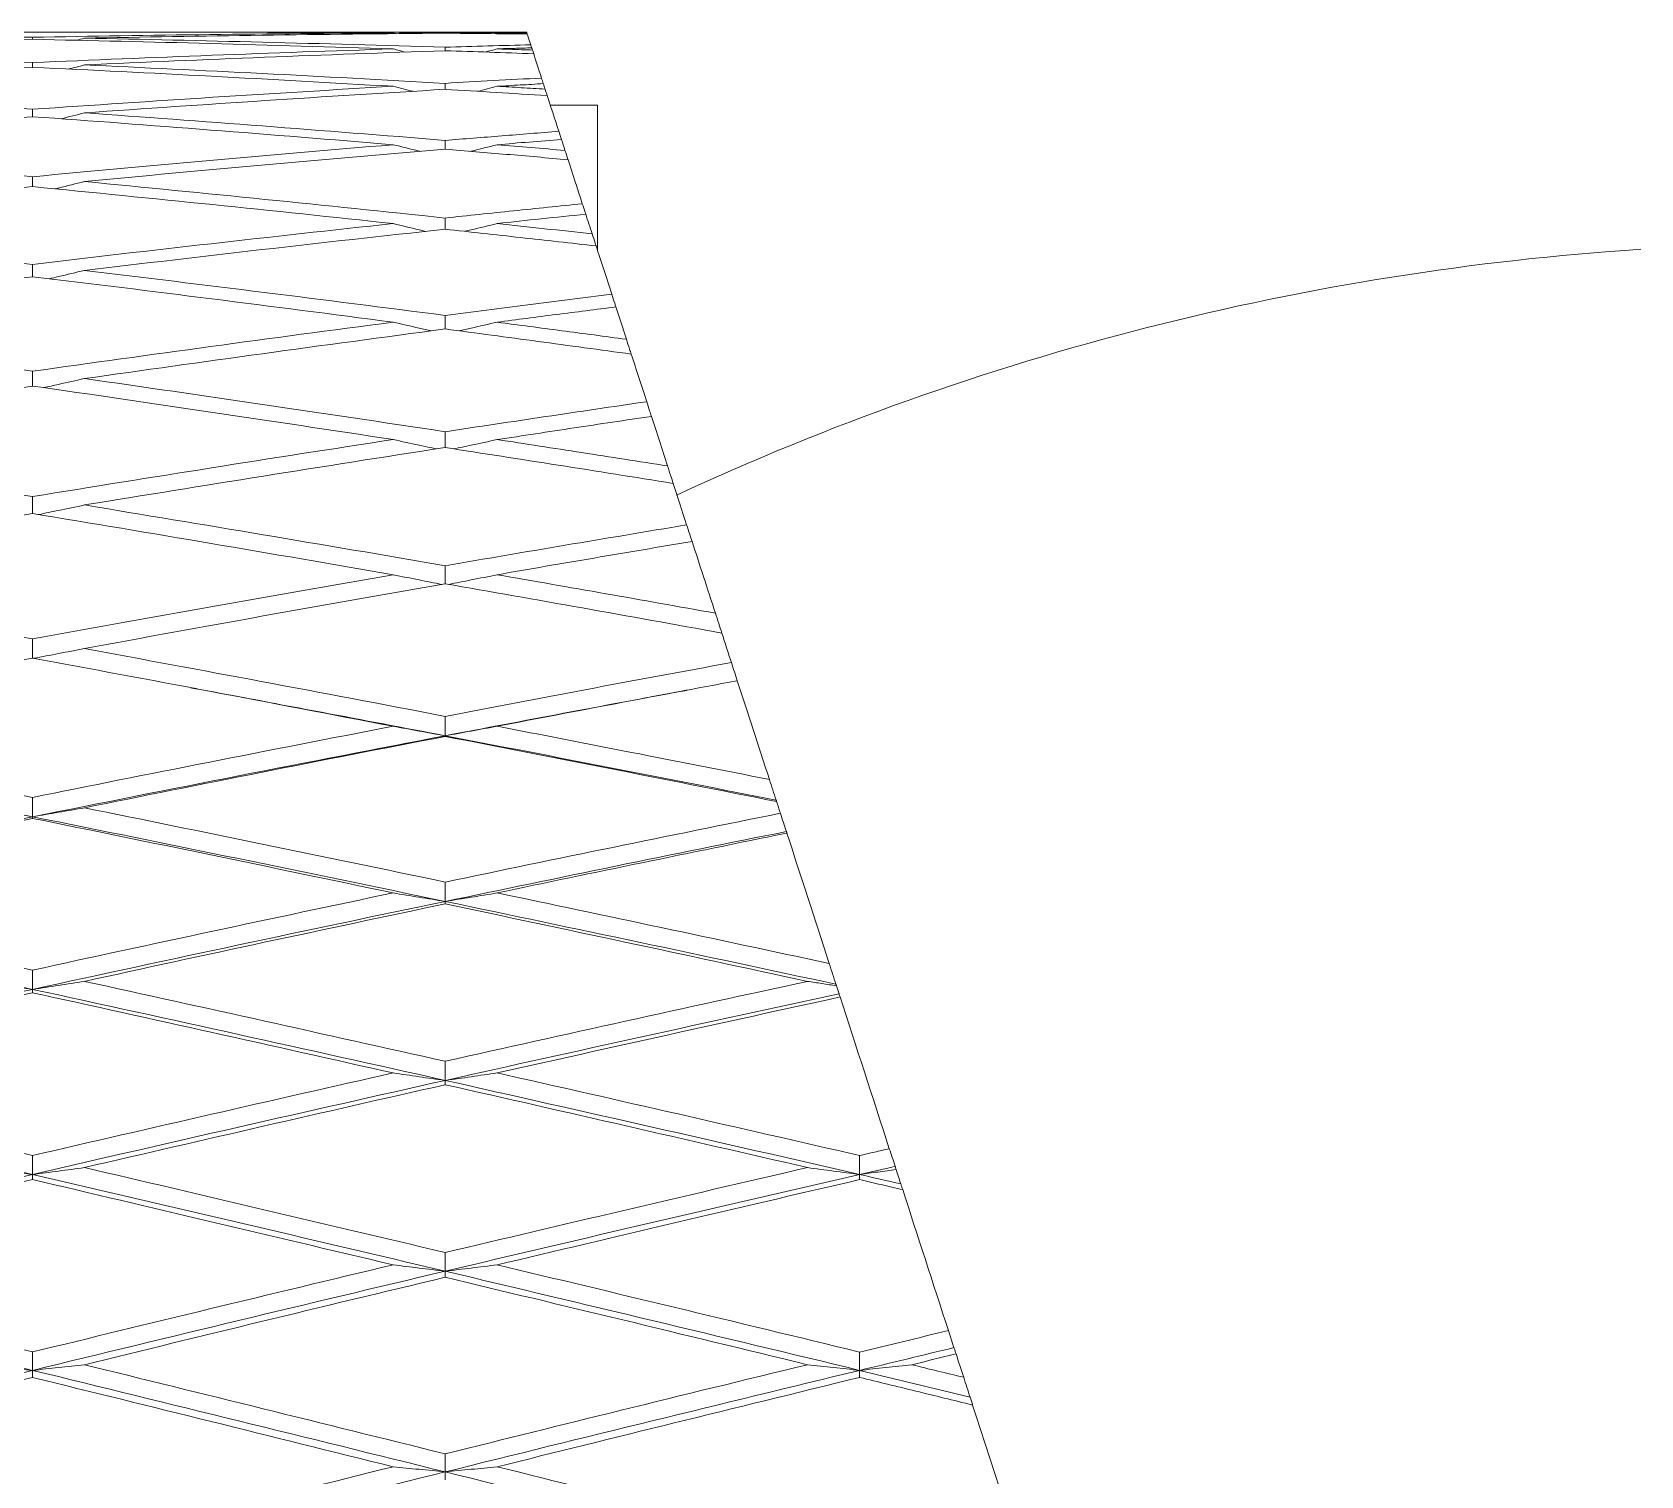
# Model space of a CAD drawing. Extents: x 4138 to 4928, y 0 to 579.
# Drawn here: x 4638.78 to 4650.66, y 207.39 to 218.04 of the extents above; entities that cross this region are included whole.
import ezdxf

# ---------------------------------------------------------------- set-up
doc = ezdxf.new("R2010")
doc.units = 0
doc.header["$LTSCALE"] = 10
doc.header["$MEASUREMENT"] = 0
doc.layers.add('1', color=7, linetype='CONTINUOUS')

msp = doc.modelspace()

# ---------------------------------------------------------------- linework, layer by layer
at = {"layer": '1', "color": 7, "linetype": 'Continuous', "lineweight": 18}
for p, q in [((4639.953, 218.041), (4638.379, 218.041)), ((4642.434, 218.041), (4640.719, 218.041)), ((4641.833, 218.039), (4641.833, 218.034)), ((4642.434, 218.041), (4642.435, 218.038)), ((4642.436, 218.035), (4642.438, 218.028)), ((4642.958, 217.502), (4642.609, 217.502)), ((4644.721, 211.003), (4644.74, 210.944))]:
    msp.add_line(p, q, dxfattribs=at)
msp.add_arc((4651.954, 196.481), 20, 93.7175, 114.8789, dxfattribs=at)
for points, knots in [([(4636.608, 218.033), (4636.885, 218.031), (4637.602, 218.023), (4638.335, 218.012), (4638.788, 218.004)], [0, 0, 0, 0, 0.390581, 1, 1, 1, 1]), ([(4641.449, 218.036), (4640.998, 218.039), (4640.499, 218.041), (4640.004, 218.041), (4639.953, 218.041)], [0, 0, 0, 0, 0.896108, 1, 1, 1, 1]), ([(4640.315, 218.041), (4640.374, 218.041), (4640.875, 218.042), (4641.382, 218.041), (4641.833, 218.039)], [0, 0, 0, 0, 0.116364, 1, 1, 1, 1]), ([(4636.552, 217.904), (4636.845, 217.894), (4637.578, 217.868), (4638.332, 217.837), (4638.788, 217.817)], [0, 0, 0, 0, 0.405525, 1, 1, 1, 1]), ([(4638.788, 217.989), (4638.334, 217.98), (4637.639, 217.963), (4636.96, 217.944), (4636.72, 217.936)], [0, 0, 0, 0, 0.643669, 1, 1, 1, 1]), ([(4641.449, 217.211), (4641.513, 217.195), (4641.578, 217.179), (4641.643, 217.163), (4641.645, 217.162)], [0, 0, 0, 0, 0.978412, 1, 1, 1, 1]), ([(4641.833, 217.179), (4641.833, 217.179), (4641.833, 217.2), (4641.833, 217.222), (4641.833, 217.243)], [0, 0, 0, 0, 0.006548, 1, 1, 1, 1]), ([(4642.022, 217.163), (4642.023, 217.163), (4642.088, 217.179), (4642.153, 217.195), (4642.217, 217.211)], [0, 0, 0, 0, 0.015111, 1, 1, 1, 1]), ([(4642.717, 217.169), (4642.725, 217.147), (4642.732, 217.124), (4642.739, 217.101), (4642.74, 217.1)], [0, 0, 0, 0, 0.958827, 1, 1, 1, 1]), ([(4638.788, 216.902), (4638.788, 216.904), (4638.788, 216.929), (4638.788, 216.953), (4638.788, 216.975)], [0, 0, 0, 0, 0.113523, 1, 1, 1, 1]), ([(4638.953, 216.885), (4638.962, 216.887), (4639.034, 216.905), (4639.106, 216.923), (4639.17, 216.939)], [0, 0, 0, 0, 0.122231, 1, 1, 1, 1]), ([(4642.845, 216.775), (4642.852, 216.754), (4642.861, 216.728), (4642.869, 216.703), (4642.87, 216.698)], [0, 0, 0, 0, 0.830259, 1, 1, 1, 1]), ([(4641.449, 216.629), (4641.513, 216.614), (4641.593, 216.594), (4641.673, 216.575), (4641.689, 216.571)], [0, 0, 0, 0, 0.79737, 1, 1, 1, 1]), ([(4641.833, 216.587), (4641.833, 216.593), (4641.833, 216.62), (4641.833, 216.648), (4641.833, 216.67)], [0, 0, 0, 0, 0.195618, 1, 1, 1, 1]), ([(4641.977, 216.572), (4641.993, 216.575), (4642.073, 216.594), (4642.153, 216.614), (4642.217, 216.629)], [0, 0, 0, 0, 0.200081, 1, 1, 1, 1]), ([(4642.918, 216.553), (4642.925, 216.53), (4642.935, 216.5), (4642.944, 216.47), (4642.947, 216.464)], [0, 0, 0, 0, 0.778856, 1, 1, 1, 1]), ([(4638.788, 216.237), (4638.788, 216.245), (4638.788, 216.275), (4638.788, 216.306), (4638.788, 216.328)], [0, 0, 0, 0, 0.261892, 1, 1, 1, 1]), ([(4639.17, 216.283), (4639.106, 216.268), (4639.02, 216.247), (4638.933, 216.227), (4638.91, 216.222)], [0, 0, 0, 0, 0.734064, 1, 1, 1, 1]), ([(4643.062, 216.107), (4643.07, 216.085), (4643.08, 216.054), (4643.09, 216.023), (4643.093, 216.014)], [0, 0, 0, 0, 0.705424, 1, 1, 1, 1]), ([(4641.449, 215.901), (4641.513, 215.887), (4641.606, 215.865), (4641.7, 215.844), (4641.73, 215.837)], [0, 0, 0, 0, 0.680721, 1, 1, 1, 1]), ([(4641.833, 215.851), (4641.833, 215.861), (4641.833, 215.895), (4641.833, 215.928), (4641.833, 215.951)], [0, 0, 0, 0, 0.315787, 1, 1, 1, 1]), ([(4641.935, 215.837), (4641.965, 215.844), (4642.059, 215.865), (4642.153, 215.887), (4642.217, 215.901)], [0, 0, 0, 0, 0.318177, 1, 1, 1, 1]), ([(4643.17, 215.775), (4643.178, 215.751), (4643.19, 215.714), (4643.202, 215.678), (4643.206, 215.666)], [0, 0, 0, 0, 0.662938, 1, 1, 1, 1]), ([(4638.788, 215.43), (4638.788, 215.443), (4638.788, 215.479), (4638.788, 215.516), (4638.788, 215.539)], [0, 0, 0, 0, 0.361433, 1, 1, 1, 1]), ([(4639.17, 215.485), (4639.106, 215.471), (4639.007, 215.448), (4638.907, 215.426), (4638.87, 215.418)], [0, 0, 0, 0, 0.636537, 1, 1, 1, 1]), ([(4643.32, 215.314), (4643.327, 215.292), (4643.339, 215.256), (4643.351, 215.22), (4643.355, 215.206)], [0, 0, 0, 0, 0.618512, 1, 1, 1, 1]), ([(4641.449, 215.035), (4641.513, 215.021), (4641.619, 214.998), (4641.726, 214.975), (4641.769, 214.966)], [0, 0, 0, 0, 0.598164, 1, 1, 1, 1]), ([(4641.833, 214.976), (4641.833, 214.991), (4641.833, 215.03), (4641.833, 215.07), (4641.833, 215.093)], [0, 0, 0, 0, 0.400265, 1, 1, 1, 1]), ([(4641.896, 214.966), (4641.939, 214.975), (4642.046, 214.998), (4642.153, 215.021), (4642.217, 215.035)], [0, 0, 0, 0, 0.40141, 1, 1, 1, 1]), ([(4643.474, 214.84), (4643.482, 214.815), (4643.496, 214.772), (4643.51, 214.729), (4643.516, 214.711)], [0, 0, 0, 0, 0.580669, 1, 1, 1, 1]), ([(4638.788, 214.489), (4638.788, 214.507), (4638.788, 214.549), (4638.788, 214.591), (4638.788, 214.614)], [0, 0, 0, 0, 0.43417, 1, 1, 1, 1]), ([(4639.17, 214.552), (4639.106, 214.538), (4638.994, 214.515), (4638.881, 214.492), (4638.832, 214.481)], [0, 0, 0, 0, 0.565001, 1, 1, 1, 1]), ([(4643.615, 214.405), (4643.623, 214.383), (4643.636, 214.342), (4643.649, 214.301), (4643.655, 214.283)], [0, 0, 0, 0, 0.553539, 1, 1, 1, 1]), ([(4641.833, 213.97), (4641.833, 213.991), (4641.833, 214.035), (4641.833, 214.08), (4641.833, 214.104)], [0, 0, 0, 0, 0.463842, 1, 1, 1, 1]), ([(4641.449, 214.037), (4641.513, 214.024), (4641.632, 214.001), (4641.751, 213.977), (4641.807, 213.966)], [0, 0, 0, 0, 0.535646, 1, 1, 1, 1]), ([(4641.858, 213.966), (4641.914, 213.977), (4642.034, 214.001), (4642.153, 214.024), (4642.217, 214.037)], [0, 0, 0, 0, 0.464247, 1, 1, 1, 1]), ([(4643.827, 213.754), (4643.835, 213.729), (4643.851, 213.68), (4643.867, 213.631), (4643.875, 213.607)], [0, 0, 0, 0, 0.518142, 1, 1, 1, 1]), ([(4639.17, 213.492), (4639.106, 213.48), (4638.982, 213.456), (4638.857, 213.432), (4638.795, 213.421)], [0, 0, 0, 0, 0.509383, 1, 1, 1, 1]), ([(4643.945, 213.389), (4643.953, 213.367), (4643.967, 213.322), (4643.982, 213.277), (4643.989, 213.255)], [0, 0, 0, 0, 0.502331, 1, 1, 1, 1]), ([(4638.788, 212.251), (4638.39, 212.331), (4637.38, 212.533), (4636.373, 212.731), (4635.765, 212.849)], [0, 0, 0, 0, 0.393441, 1, 1, 1, 1]), ([(4638.788, 212.251), (4638.39, 212.17), (4637.38, 211.965), (4636.373, 211.755), (4635.765, 211.626)], [0, 0, 0, 0, 0.393441, 1, 1, 1, 1]), ([(4638.788, 210.977), (4638.39, 211.064), (4637.38, 211.283), (4636.373, 211.497), (4635.765, 211.626)], [0, 0, 0, 0, 0.393441, 1, 1, 1, 1]), ([(4638.788, 210.977), (4638.39, 210.891), (4637.38, 210.669), (4636.373, 210.443), (4635.765, 210.305)], [0, 0, 0, 0, 0.393441, 1, 1, 1, 1]), ([(4638.788, 209.611), (4638.39, 209.703), (4637.38, 209.937), (4636.373, 210.167), (4635.765, 210.305)], [0, 0, 0, 0, 0.393441, 1, 1, 1, 1]), ([(4638.788, 209.611), (4638.39, 209.519), (4637.38, 209.283), (4636.373, 209.043), (4635.765, 208.897)], [0, 0, 0, 0, 0.393441, 1, 1, 1, 1]), ([(4638.788, 208.165), (4638.39, 208.262), (4637.38, 208.508), (4636.373, 208.751), (4635.765, 208.897)], [0, 0, 0, 0, 0.393441, 1, 1, 1, 1]), ([(4638.788, 208.165), (4638.39, 208.068), (4637.38, 207.82), (4636.373, 207.569), (4635.765, 207.416)], [0, 0, 0, 0, 0.393441, 1, 1, 1, 1]), ([(4638.788, 206.652), (4638.39, 206.753), (4637.38, 207.009), (4636.373, 207.263), (4635.765, 207.416)], [0, 0, 0, 0, 0.393441, 1, 1, 1, 1])]:
    msp.add_open_spline(points, degree=3, knots=knots, dxfattribs=at)
for points, degree in [([(4638.788, 218.004), (4639.217, 218.012), (4640.09, 218.025), (4640.991, 218.034), (4641.449, 218.036)], 3), ([(4638.788, 217.989), (4638.788, 217.994), (4638.788, 217.999), (4638.788, 218.004)], 3), ([(4639.17, 217.997), (4639.15, 217.992), (4639.131, 217.987), (4639.111, 217.982)], 3), ([(4641.833, 218.034), (4641.376, 218.03), (4640.475, 218.02), (4639.601, 218.006), (4639.17, 217.997)], 3), ([(4639.17, 217.997), (4639.603, 217.989), (4640.479, 217.969), (4641.378, 217.944), (4641.833, 217.93)], 3), ([(4641.475, 218.03), (4641.466, 218.032), (4641.458, 218.034), (4641.449, 218.036)], 3), ([(4641.833, 218.039), (4641.932, 218.039), (4642.132, 218.04), (4642.333, 218.04), (4642.434, 218.041)], 3), ([(4642.438, 218.028), (4642.337, 218.029), (4642.135, 218.031), (4641.933, 218.033), (4641.833, 218.034)], 3), ([(4642.194, 218.03), (4642.201, 218.032), (4642.209, 218.034), (4642.217, 218.036)], 3), ([(4642.435, 218.038), (4642.399, 218.038), (4642.326, 218.037), (4642.253, 218.037), (4642.217, 218.036)], 3), ([(4642.217, 218.036), (4642.253, 218.036), (4642.326, 218.036), (4642.399, 218.035), (4642.436, 218.035)], 3), ([(4642.435, 218.038), (4642.435, 218.037), (4642.436, 218.036), (4642.436, 218.035)], 3), ([(4642.438, 218.028), (4642.443, 218.014), (4642.452, 217.987), (4642.464, 217.949)], 3), ([(4641.449, 217.918), (4640.994, 217.933), (4640.095, 217.959), (4639.22, 217.98), (4638.788, 217.989)], 3), ([(4638.788, 217.817), (4639.228, 217.836), (4640.111, 217.872), (4641.002, 217.904), (4641.449, 217.918)], 3), ([(4641.833, 217.905), (4641.388, 217.89), (4640.499, 217.858), (4639.613, 217.82), (4639.17, 217.8)], 3), ([(4641.449, 217.918), (4641.479, 217.91), (4641.51, 217.902), (4641.54, 217.894)], 3), ([(4641.833, 217.93), (4641.938, 217.933), (4642.149, 217.94), (4642.359, 217.946), (4642.464, 217.949)], 3), ([(4641.833, 217.905), (4641.833, 217.914), (4641.833, 217.922), (4641.833, 217.93)], 3), ([(4642.486, 217.882), (4642.376, 217.886), (4642.158, 217.894), (4641.941, 217.902), (4641.833, 217.905)], 3), ([(4642.128, 217.895), (4642.158, 217.903), (4642.187, 217.91), (4642.217, 217.918)], 3), ([(4642.471, 217.926), (4642.429, 217.925), (4642.344, 217.922), (4642.259, 217.92), (4642.217, 217.918)], 3), ([(4642.217, 217.918), (4642.26, 217.917), (4642.346, 217.914), (4642.433, 217.911), (4642.477, 217.91)], 3), ([(4642.464, 217.949), (4642.467, 217.941), (4642.469, 217.934), (4642.471, 217.926)], 3), ([(4642.471, 217.926), (4642.473, 217.921), (4642.475, 217.915), (4642.477, 217.91)], 3), ([(4642.477, 217.91), (4642.48, 217.901), (4642.483, 217.891), (4642.486, 217.882)], 3), ([(4642.486, 217.882), (4642.501, 217.834), (4642.521, 217.774), (4642.544, 217.703)], 3), ([(4638.788, 217.782), (4638.347, 217.761), (4637.465, 217.717), (4636.584, 217.668), (4636.144, 217.642)], 3), ([(4638.788, 217.782), (4638.788, 217.794), (4638.788, 217.805), (4638.788, 217.817)], 3), ([(4641.449, 217.642), (4640.996, 217.668), (4640.1, 217.718), (4639.222, 217.762), (4638.788, 217.782)], 3), ([(4639.17, 217.8), (4639.13, 217.789), (4639.091, 217.779), (4639.051, 217.769)], 3), ([(4639.17, 217.8), (4639.6, 217.78), (4640.475, 217.738), (4641.376, 217.69), (4641.833, 217.664)], 3), ([(4636.144, 217.642), (4636.574, 217.617), (4637.444, 217.563), (4638.337, 217.504), (4638.788, 217.473)], 3), ([(4638.788, 217.473), (4639.231, 217.503), (4640.118, 217.562), (4641.005, 217.616), (4641.449, 217.642)], 3), ([(4641.449, 217.642), (4641.498, 217.63), (4641.547, 217.617), (4641.596, 217.605)], 3), ([(4641.833, 217.664), (4641.951, 217.671), (4642.188, 217.684), (4642.425, 217.697), (4642.544, 217.703)], 3), ([(4641.833, 217.62), (4641.833, 217.634), (4641.833, 217.649), (4641.833, 217.664)], 3), ([(4642.072, 217.605), (4642.12, 217.617), (4642.168, 217.63), (4642.217, 217.642)], 3), ([(4642.557, 217.662), (4642.501, 217.658), (4642.387, 217.652), (4642.273, 217.645), (4642.217, 217.642)], 3), ([(4642.217, 217.642), (4642.275, 217.639), (4642.393, 217.632), (4642.511, 217.625), (4642.57, 217.621)], 3), ([(4642.544, 217.703), (4642.548, 217.689), (4642.553, 217.675), (4642.557, 217.662)], 3), ([(4642.557, 217.662), (4642.562, 217.649), (4642.566, 217.635), (4642.57, 217.621)], 3), ([(4641.833, 217.62), (4641.389, 217.593), (4640.501, 217.538), (4639.613, 217.477), (4639.17, 217.446)], 3), ([(4642.586, 217.574), (4642.46, 217.581), (4642.208, 217.597), (4641.958, 217.612), (4641.833, 217.62)], 3), ([(4642.57, 217.621), (4642.576, 217.605), (4642.581, 217.589), (4642.586, 217.574)], 3), ([(4642.586, 217.574), (4642.611, 217.495), (4642.64, 217.407), (4642.672, 217.31)], 3), ([(4638.788, 217.418), (4638.346, 217.386), (4637.464, 217.32), (4636.583, 217.248), (4636.144, 217.211)], 3), ([(4638.788, 217.418), (4638.788, 217.436), (4638.788, 217.455), (4638.788, 217.473)], 3), ([(4641.449, 217.211), (4640.994, 217.249), (4640.096, 217.321), (4639.22, 217.387), (4638.788, 217.418)], 3), ([(4639.17, 217.446), (4639.113, 217.431), (4639.056, 217.417), (4638.999, 217.402)], 3), ([(4639.17, 217.446), (4639.602, 217.415), (4640.478, 217.351), (4641.377, 217.28), (4641.833, 217.243)], 3), ([(4641.833, 217.243), (4641.971, 217.254), (4642.25, 217.276), (4642.531, 217.299), (4642.672, 217.31)], 3), ([(4642.672, 217.31), (4642.678, 217.29), (4642.685, 217.27), (4642.691, 217.25)], 3), ([(4636.144, 217.211), (4636.588, 217.174), (4637.472, 217.097), (4638.35, 217.016), (4638.788, 216.975)], 3), ([(4638.788, 216.975), (4639.216, 217.015), (4640.088, 217.095), (4640.99, 217.173), (4641.449, 217.211)], 3), ([(4641.833, 217.179), (4641.373, 217.14), (4640.469, 217.061), (4639.597, 216.98), (4639.17, 216.939)], 3), ([(4642.74, 217.1), (4642.587, 217.114), (4642.284, 217.14), (4641.983, 217.166), (4641.833, 217.179)], 3), ([(4642.691, 217.25), (4642.612, 217.244), (4642.453, 217.231), (4642.295, 217.218), (4642.217, 217.211)], 3), ([(4642.217, 217.211), (4642.3, 217.204), (4642.466, 217.19), (4642.634, 217.176), (4642.717, 217.169)], 3), ([(4642.691, 217.25), (4642.7, 217.224), (4642.708, 217.197), (4642.717, 217.169)], 3), ([(4642.74, 217.1), (4642.772, 217), (4642.808, 216.891), (4642.845, 216.775)], 3), ([(4639.17, 216.939), (4639.614, 216.896), (4640.501, 216.809), (4641.389, 216.717), (4641.833, 216.67)], 3), ([(4638.788, 216.902), (4638.337, 216.858), (4637.445, 216.768), (4636.574, 216.676), (4636.144, 216.629)], 3), ([(4641.449, 216.629), (4641.005, 216.677), (4640.117, 216.77), (4639.231, 216.858), (4638.788, 216.902)], 3), ([(4641.833, 216.67), (4642, 216.688), (4642.337, 216.723), (4642.675, 216.758), (4642.845, 216.775)], 3), ([(4642.87, 216.698), (4642.761, 216.687), (4642.542, 216.664), (4642.325, 216.641), (4642.217, 216.629)], 3), ([(4642.87, 216.698), (4642.886, 216.651), (4642.902, 216.602), (4642.918, 216.553)], 3), ([(4636.144, 216.629), (4636.577, 216.582), (4637.45, 216.485), (4638.339, 216.381), (4638.788, 216.328)], 3), ([(4638.788, 216.328), (4639.222, 216.38), (4640.1, 216.481), (4640.996, 216.58), (4641.449, 216.629)], 3), ([(4641.833, 216.587), (4641.375, 216.538), (4640.473, 216.437), (4639.599, 216.334), (4639.17, 216.283)], 3), ([(4642.947, 216.464), (4642.761, 216.485), (4642.389, 216.526), (4642.018, 216.567), (4641.833, 216.587)], 3), ([(4642.217, 216.629), (4642.333, 216.616), (4642.567, 216.591), (4642.801, 216.566), (4642.918, 216.553)], 3), ([(4642.947, 216.464), (4642.983, 216.351), (4643.022, 216.232), (4643.062, 216.107)], 3), ([(4638.788, 216.237), (4638.332, 216.181), (4637.434, 216.07), (4636.569, 215.957), (4636.144, 215.901)], 3), ([(4641.449, 215.901), (4641, 215.96), (4640.108, 216.075), (4639.226, 216.184), (4638.788, 216.237)], 3), ([(4639.17, 216.283), (4639.61, 216.23), (4640.494, 216.122), (4641.385, 216.009), (4641.833, 215.951)], 3), ([(4641.833, 215.951), (4642.035, 215.977), (4642.443, 216.029), (4642.855, 216.081), (4643.062, 216.107)], 3), ([(4643.093, 216.014), (4642.945, 215.995), (4642.652, 215.958), (4642.361, 215.92), (4642.217, 215.901)], 3), ([(4643.093, 216.014), (4643.118, 215.936), (4643.144, 215.857), (4643.17, 215.775)], 3), ([(4636.144, 215.901), (4636.572, 215.844), (4637.442, 215.727), (4638.335, 215.603), (4638.788, 215.539)], 3), ([(4638.788, 215.539), (4639.219, 215.6), (4640.094, 215.721), (4640.993, 215.842), (4641.449, 215.901)], 3), ([(4642.217, 215.901), (4642.375, 215.88), (4642.693, 215.839), (4643.011, 215.796), (4643.17, 215.775)], 3), ([(4641.833, 215.851), (4641.377, 215.79), (4640.478, 215.669), (4639.602, 215.546), (4639.17, 215.485)], 3), ([(4643.206, 215.666), (4642.976, 215.697), (4642.517, 215.76), (4642.061, 215.821), (4641.833, 215.851)], 3), ([(4643.206, 215.666), (4643.243, 215.552), (4643.281, 215.435), (4643.32, 215.314)], 3), ([(4638.788, 215.43), (4638.335, 215.365), (4637.441, 215.233), (4636.572, 215.101), (4636.144, 215.035)], 3), ([(4641.449, 215.035), (4640.993, 215.104), (4640.094, 215.24), (4639.219, 215.368), (4638.788, 215.43)], 3), ([(4639.17, 215.485), (4639.602, 215.423), (4640.478, 215.296), (4641.377, 215.162), (4641.833, 215.093)], 3), ([(4641.833, 215.093), (4642.078, 215.13), (4642.572, 215.204), (4643.07, 215.278), (4643.32, 215.314)], 3), ([(4643.355, 215.206), (4643.164, 215.178), (4642.783, 215.121), (4642.405, 215.063), (4642.217, 215.035)], 3), ([(4643.355, 215.206), (4643.394, 215.087), (4643.434, 214.965), (4643.474, 214.84)], 3), ([(4636.144, 215.035), (4636.575, 214.968), (4637.447, 214.831), (4638.338, 214.688), (4638.788, 214.614)], 3), ([(4638.788, 214.614), (4639.224, 214.685), (4640.103, 214.826), (4640.998, 214.966), (4641.449, 215.035)], 3), ([(4642.217, 215.035), (4642.424, 215.003), (4642.841, 214.939), (4643.262, 214.873), (4643.474, 214.84)], 3), ([(4641.833, 214.976), (4641.382, 214.906), (4640.488, 214.766), (4639.607, 214.623), (4639.17, 214.552)], 3), ([(4643.516, 214.711), (4643.231, 214.757), (4642.665, 214.847), (4642.109, 214.933), (4641.833, 214.976)], 3), ([(4643.516, 214.711), (4643.548, 214.611), (4643.582, 214.509), (4643.615, 214.405)], 3), ([(4639.17, 214.552), (4639.605, 214.48), (4640.484, 214.334), (4641.38, 214.182), (4641.833, 214.104)], 3), ([(4638.788, 214.489), (4638.339, 214.414), (4637.449, 214.265), (4636.576, 214.113), (4636.144, 214.037)], 3), ([(4641.449, 214.037), (4640.996, 214.116), (4640.1, 214.27), (4639.222, 214.417), (4638.788, 214.489)], 3), ([(4641.833, 214.104), (4642.126, 214.154), (4642.716, 214.255), (4643.314, 214.355), (4643.615, 214.405)], 3), ([(4643.655, 214.283), (4643.413, 214.242), (4642.932, 214.161), (4642.454, 214.079), (4642.217, 214.037)], 3), ([(4643.655, 214.283), (4643.711, 214.112), (4643.768, 213.935), (4643.827, 213.754)], 3), ([(4636.144, 214.037), (4636.566, 213.963), (4637.43, 213.81), (4638.329, 213.647), (4638.788, 213.563)], 3), ([(4638.788, 213.563), (4639.222, 213.642), (4640.099, 213.801), (4640.996, 213.959), (4641.449, 214.037)], 3), ([(4641.833, 213.97), (4641.381, 213.892), (4640.486, 213.733), (4639.606, 213.573), (4639.17, 213.492)], 3), ([(4643.875, 213.607), (4643.529, 213.67), (4642.843, 213.793), (4642.168, 213.912), (4641.833, 213.97)], 3), ([(4642.217, 214.037), (4642.482, 213.991), (4643.016, 213.898), (4643.556, 213.802), (4643.827, 213.754)], 3), ([(4643.875, 213.607), (4643.898, 213.535), (4643.922, 213.463), (4643.945, 213.389)], 3), ([(4638.788, 213.419), (4638.788, 213.443), (4638.788, 213.491), (4638.788, 213.539), (4638.788, 213.563)], 3), ([(4639.17, 213.492), (4639.596, 213.414), (4640.466, 213.252), (4641.371, 213.081), (4641.833, 212.992)], 3), ([(4638.788, 213.422), (4638.339, 213.338), (4637.448, 213.171), (4636.576, 213.003), (4636.144, 212.919)], 3), ([(4641.449, 212.919), (4640.989, 213.007), (4640.085, 213.18), (4639.215, 213.343), (4638.788, 213.422)], 3), ([(4641.833, 212.992), (4642.17, 213.057), (4642.859, 213.188), (4643.578, 213.322), (4643.945, 213.389)], 3), ([(4643.989, 213.255), (4643.685, 213.198), (4643.084, 213.085), (4642.503, 212.974), (4642.217, 212.919)], 3), ([(4643.989, 213.255), (4644.066, 213.019), (4644.145, 212.776), (4644.226, 212.526)], 3), ([(4640.01, 213.193), (4639.951, 213.204)], 1), ([(4640.009, 213.193), (4640.616, 213.08), (4641.224, 212.965), (4641.833, 212.849)], 3), ([(4643.581, 213.178), (4642.997, 213.07), (4642.415, 212.96), (4641.833, 212.849)], 3), ([(4643.619, 213.185), (4643.581, 213.178)], 1), ([(4636.144, 212.919), (4636.571, 212.835), (4637.438, 212.665), (4638.333, 212.486), (4638.788, 212.394)], 3), ([(4638.788, 212.394), (4639.208, 212.479), (4640.072, 212.651), (4640.982, 212.829), (4641.449, 212.919)], 3), ([(4641.449, 212.919), (4641.513, 212.907), (4641.64, 212.884), (4641.768, 212.86), (4641.833, 212.849)], 3), ([(4641.833, 212.849), (4641.833, 212.873), (4641.833, 212.92), (4641.833, 212.968), (4641.833, 212.992)], 3), ([(4641.833, 212.849), (4641.897, 212.86), (4642.025, 212.884), (4642.153, 212.907), (4642.217, 212.919)], 3), ([(4642.217, 212.919), (4642.542, 212.856), (4643.203, 212.728), (4643.882, 212.594), (4644.226, 212.526)], 3), ([(4641.833, 212.849), (4640.815, 212.654), (4639.8, 212.454), (4638.788, 212.251)], 3), ([(4641.833, 212.844), (4641.37, 212.755), (4640.463, 212.577), (4639.594, 212.403), (4639.17, 212.317)], 3), ([(4641.833, 212.849), (4642.646, 212.693), (4643.46, 212.534), (4644.276, 212.373)], 3), ([(4641.833, 212.844), (4641.833, 212.845), (4641.833, 212.847), (4641.833, 212.848), (4641.833, 212.849)], 3), ([(4644.279, 212.363), (4643.858, 212.447), (4643.03, 212.611), (4642.227, 212.768), (4641.833, 212.844)], 3), ([(4644.226, 212.526), (4644.234, 212.501), (4644.251, 212.45), (4644.267, 212.399), (4644.276, 212.373)], 3), ([(4638.407, 212.317), (4638.47, 212.306), (4638.597, 212.284), (4638.724, 212.262), (4638.788, 212.251)], 3), ([(4638.788, 212.251), (4638.788, 212.274), (4638.788, 212.322), (4638.788, 212.37), (4638.788, 212.394)], 3), ([(4639.17, 212.317), (4639.106, 212.306), (4638.979, 212.284), (4638.852, 212.262), (4638.788, 212.251)], 3), ([(4639.17, 212.317), (4639.601, 212.23), (4640.476, 212.051), (4641.376, 211.865), (4641.833, 211.769)], 3), ([(4644.276, 212.373), (4644.276, 212.371), (4644.277, 212.368), (4644.279, 212.364), (4644.279, 212.363)], 3), ([(4644.279, 212.363), (4644.288, 212.334), (4644.298, 212.305), (4644.307, 212.277)], 3), ([(4638.788, 212.239), (4638.332, 212.147), (4637.436, 211.962), (4636.569, 211.779), (4636.144, 211.689)], 3), ([(4638.788, 212.251), (4638.788, 212.249), (4638.788, 212.245), (4638.788, 212.241), (4638.788, 212.239)], 3), ([(4641.833, 211.626), (4640.815, 211.839), (4639.8, 212.047), (4638.788, 212.251)], 3), ([(4641.449, 211.689), (4640.996, 211.784), (4640.099, 211.971), (4639.222, 212.151), (4638.788, 212.239)], 3), ([(4641.833, 211.769), (4642.245, 211.855), (4643.07, 212.026), (4643.895, 212.194), (4644.307, 212.277)], 3), ([(4644.307, 212.277), (4644.314, 212.254), (4644.329, 212.209), (4644.343, 212.165), (4644.351, 212.142)], 3), ([(4644.351, 212.142), (4643.51, 211.973), (4642.671, 211.801), (4641.833, 211.626)], 3), ([(4644.355, 212.131), (4643.998, 212.058), (4643.285, 211.912), (4642.573, 211.764), (4642.217, 211.689)], 3), ([(4644.351, 212.142), (4644.351, 212.14), (4644.353, 212.136), (4644.354, 212.133), (4644.355, 212.131)], 3), ([(4644.355, 212.131), (4644.456, 211.818), (4644.56, 211.497), (4644.667, 211.168)], 3), ([(4641.833, 211.626), (4641.833, 211.65), (4641.833, 211.698), (4641.833, 211.745), (4641.833, 211.769)], 3), ([(4636.144, 211.689), (4636.598, 211.592), (4637.493, 211.401), (4638.361, 211.213), (4638.788, 211.119)], 3), ([(4638.788, 211.119), (4639.231, 211.216), (4640.117, 211.407), (4641.005, 211.596), (4641.449, 211.689)], 3), ([(4641.833, 211.626), (4640.815, 211.414), (4639.8, 211.198), (4638.788, 210.977)], 3), ([(4641.833, 211.608), (4641.387, 211.514), (4640.497, 211.325), (4639.611, 211.133), (4639.17, 211.036)], 3), ([(4641.449, 211.689), (4641.513, 211.678), (4641.64, 211.657), (4641.768, 211.637), (4641.833, 211.626)], 3), ([(4641.833, 211.626), (4641.897, 211.637), (4642.025, 211.657), (4642.153, 211.678), (4642.217, 211.689)], 3), ([(4644.717, 211.015), (4643.754, 211.222), (4642.792, 211.426), (4641.833, 211.626)], 3), ([(4641.833, 211.626), (4641.833, 211.623), (4641.833, 211.617), (4641.833, 211.611), (4641.833, 211.608)], 3), ([(4644.507, 211.036), (4644.053, 211.134), (4643.154, 211.328), (4642.27, 211.516), (4641.833, 211.608)], 3), ([(4642.217, 211.689), (4642.615, 211.605), (4643.423, 211.435), (4644.249, 211.258), (4644.667, 211.168)], 3), ([(4638.788, 210.977), (4638.788, 211.001), (4638.788, 211.048), (4638.788, 211.096), (4638.788, 211.119)], 3), ([(4644.667, 211.168), (4644.676, 211.142), (4644.692, 211.091), (4644.709, 211.04), (4644.717, 211.015)], 3), ([(4638.407, 211.036), (4638.47, 211.026), (4638.597, 211.007), (4638.724, 210.987), (4638.788, 210.977)], 3), ([(4638.788, 210.977), (4638.852, 210.987), (4638.979, 211.007), (4639.106, 211.026), (4639.17, 211.036)], 3), ([(4639.17, 211.036), (4639.615, 210.939), (4640.503, 210.743), (4641.39, 210.545), (4641.833, 210.446)], 3), ([(4641.833, 210.446), (4642.273, 210.545), (4643.159, 210.742), (4644.055, 210.938), (4644.507, 211.036)], 3), ([(4644.507, 211.036), (4644.542, 211.031), (4644.614, 211.02), (4644.685, 211.009), (4644.721, 211.003)], 3), ([(4644.717, 211.015), (4644.718, 211.013), (4644.719, 211.009), (4644.72, 211.005), (4644.721, 211.003)], 3), ([(4638.788, 210.952), (4638.351, 210.856), (4637.474, 210.661), (4636.588, 210.461), (4636.144, 210.36)], 3), ([(4638.788, 210.952), (4638.788, 210.956), (4638.788, 210.965), (4638.788, 210.973), (4638.788, 210.977)], 3), ([(4641.833, 210.305), (4640.815, 210.533), (4639.8, 210.757), (4638.788, 210.977)], 3), ([(4641.449, 210.36), (4641.004, 210.46), (4640.116, 210.659), (4639.23, 210.855), (4638.788, 210.952)], 3), ([(4644.74, 210.944), (4643.769, 210.735), (4642.8, 210.521), (4641.833, 210.305)], 3), ([(4644.748, 210.921), (4644.319, 210.827), (4643.469, 210.64), (4642.632, 210.453), (4642.217, 210.36)], 3), ([(4644.74, 210.944), (4644.741, 210.941), (4644.744, 210.933), (4644.746, 210.925), (4644.748, 210.921)], 3), ([(4644.748, 210.921), (4644.866, 210.557), (4644.987, 210.183), (4645.111, 209.801)], 3), ([(4641.833, 210.305), (4641.833, 210.328), (4641.833, 210.375), (4641.833, 210.422), (4641.833, 210.446)], 3), ([(4636.144, 210.36), (4636.579, 210.261), (4637.455, 210.06), (4638.342, 209.854), (4638.788, 209.751)], 3), ([(4638.788, 209.751), (4639.224, 209.852), (4640.104, 210.055), (4640.998, 210.258), (4641.449, 210.36)], 3), ([(4641.833, 210.305), (4640.815, 210.077), (4639.8, 209.846), (4638.788, 209.611)], 3), ([(4641.833, 210.273), (4641.381, 210.171), (4640.486, 209.967), (4639.606, 209.763), (4639.17, 209.662)], 3), ([(4641.449, 210.36), (4641.513, 210.351), (4641.64, 210.332), (4641.768, 210.314), (4641.833, 210.305)], 3), ([(4641.833, 210.305), (4641.897, 210.314), (4642.025, 210.332), (4642.153, 210.351), (4642.217, 210.36)], 3), ([(4641.833, 210.305), (4641.833, 210.3), (4641.833, 210.289), (4641.833, 210.278), (4641.833, 210.273)], 3), ([(4644.892, 209.611), (4643.87, 209.846), (4642.85, 210.077), (4641.833, 210.305)], 3), ([(4644.507, 209.662), (4644.06, 209.765), (4643.168, 209.97), (4642.278, 210.173), (4641.833, 210.273)], 3), ([(4642.217, 210.36), (4642.662, 210.26), (4643.553, 210.058), (4644.445, 209.853), (4644.892, 209.751)], 3), ([(4644.892, 209.751), (4644.928, 209.759), (4645.001, 209.776), (4645.075, 209.793), (4645.111, 209.801)], 3), ([(4645.111, 209.801), (4645.118, 209.78), (4645.133, 209.736), (4645.147, 209.693), (4645.154, 209.671)], 3), ([(4638.788, 209.751), (4638.788, 209.727), (4638.788, 209.681), (4638.788, 209.634), (4638.788, 209.611)], 3), ([(4644.892, 209.751), (4644.892, 209.727), (4644.892, 209.681), (4644.892, 209.634), (4644.892, 209.611)], 3), ([(4638.788, 209.573), (4638.334, 209.466), (4637.44, 209.255), (4636.572, 209.047), (4636.144, 208.944)], 3), ([(4638.788, 209.611), (4638.724, 209.619), (4638.597, 209.636), (4638.47, 209.653), (4638.407, 209.662)], 3), ([(4638.788, 209.611), (4638.852, 209.619), (4638.979, 209.636), (4639.106, 209.653), (4639.17, 209.662)], 3), ([(4638.788, 209.573), (4638.788, 209.579), (4638.788, 209.592), (4638.788, 209.605), (4638.788, 209.611)], 3), ([(4641.833, 208.897), (4640.815, 209.138), (4639.8, 209.376), (4638.788, 209.611)], 3), ([(4641.449, 208.944), (4640.99, 209.053), (4640.088, 209.267), (4639.216, 209.472), (4638.788, 209.573)], 3), ([(4639.17, 209.662), (4639.603, 209.561), (4640.479, 209.355), (4641.378, 209.143), (4641.833, 209.035)], 3), ([(4641.833, 209.035), (4642.26, 209.136), (4643.132, 209.342), (4644.042, 209.554), (4644.507, 209.662)], 3), ([(4644.892, 209.611), (4643.87, 209.376), (4642.85, 209.138), (4641.833, 208.897)], 3), ([(4644.892, 209.573), (4644.427, 209.465), (4643.516, 209.252), (4642.644, 209.045), (4642.217, 208.944)], 3), ([(4644.507, 209.662), (4644.571, 209.653), (4644.699, 209.636), (4644.827, 209.619), (4644.892, 209.611)], 3), ([(4645.154, 209.671), (4645.066, 209.651), (4644.979, 209.631), (4644.892, 209.611)], 3), ([(4644.892, 209.611), (4644.937, 209.617), (4645.027, 209.629), (4645.117, 209.641), (4645.162, 209.647)], 3), ([(4645.196, 209.541), (4645.094, 209.564), (4644.993, 209.588), (4644.892, 209.611)], 3), ([(4644.892, 209.611), (4644.892, 209.605), (4644.892, 209.592), (4644.892, 209.579), (4644.892, 209.573)], 3), ([(4645.21, 209.499), (4645.157, 209.511), (4645.051, 209.536), (4644.945, 209.56), (4644.892, 209.573)], 3), ([(4645.154, 209.671), (4645.155, 209.667), (4645.158, 209.659), (4645.16, 209.651), (4645.162, 209.647)], 3), ([(4645.162, 209.647), (4645.167, 209.629), (4645.179, 209.594), (4645.19, 209.559), (4645.196, 209.541)], 3), ([(4645.196, 209.541), (4645.198, 209.534), (4645.203, 209.52), (4645.207, 209.506), (4645.21, 209.499)], 3), ([(4645.21, 209.499), (4645.32, 209.158), (4645.433, 208.811), (4645.547, 208.459)], 3), ([(4641.833, 209.035), (4641.833, 209.012), (4641.833, 208.966), (4641.833, 208.92), (4641.833, 208.897)], 3), ([(4636.144, 208.944), (4636.576, 208.839), (4637.448, 208.628), (4638.338, 208.411), (4638.788, 208.301)], 3), ([(4638.788, 208.301), (4639.214, 208.405), (4640.084, 208.617), (4640.988, 208.834), (4641.449, 208.944)], 3), ([(4641.833, 208.897), (4640.815, 208.656), (4639.8, 208.412), (4638.788, 208.165)], 3), ([(4641.833, 208.852), (4641.371, 208.742), (4640.466, 208.524), (4639.596, 208.311), (4639.17, 208.207)], 3), ([(4641.833, 208.897), (4641.768, 208.905), (4641.64, 208.92), (4641.513, 208.936), (4641.449, 208.944)], 3), ([(4641.833, 208.897), (4641.897, 208.905), (4642.025, 208.92), (4642.153, 208.936), (4642.217, 208.944)], 3), ([(4641.833, 208.852), (4641.833, 208.859), (4641.833, 208.875), (4641.833, 208.89), (4641.833, 208.897)], 3), ([(4644.892, 208.165), (4643.87, 208.412), (4642.85, 208.656), (4641.833, 208.897)], 3), ([(4644.507, 208.207), (4644.043, 208.32), (4643.134, 208.54), (4642.261, 208.75), (4641.833, 208.852)], 3), ([(4642.217, 208.944), (4642.648, 208.841), (4643.525, 208.631), (4644.431, 208.412), (4644.892, 208.3)], 3), ([(4644.892, 208.3), (4645, 208.327), (4645.217, 208.379), (4645.437, 208.432), (4645.547, 208.459)], 3), ([(4645.547, 208.459), (4645.554, 208.438), (4645.568, 208.396), (4645.582, 208.354), (4645.588, 208.333)], 3), ([(4638.788, 208.301), (4638.788, 208.278), (4638.788, 208.233), (4638.788, 208.187), (4638.788, 208.165)], 3), ([(4645.588, 208.333), (4645.356, 208.277), (4645.124, 208.221), (4644.892, 208.165)], 3), ([(4644.892, 208.3), (4644.892, 208.278), (4644.892, 208.233), (4644.892, 208.187), (4644.892, 208.165)], 3), ([(4645.604, 208.286), (4645.549, 208.273), (4645.44, 208.247), (4645.331, 208.22), (4645.277, 208.207)], 3), ([(4645.588, 208.333), (4645.591, 208.325), (4645.596, 208.31), (4645.601, 208.294), (4645.604, 208.286)], 3), ([(4645.604, 208.286), (4645.622, 208.229), (4645.641, 208.171), (4645.66, 208.114)], 3), ([(4638.788, 208.165), (4638.724, 208.172), (4638.597, 208.186), (4638.47, 208.2), (4638.407, 208.207)], 3), ([(4638.788, 208.165), (4638.852, 208.172), (4638.979, 208.186), (4639.106, 208.2), (4639.17, 208.207)], 3), ([(4638.788, 208.113), (4638.788, 208.122), (4638.788, 208.139), (4638.788, 208.156), (4638.788, 208.165)], 3), ([(4641.833, 207.416), (4640.815, 207.668), (4639.8, 207.918), (4638.788, 208.165)], 3), ([(4639.17, 208.207), (4639.606, 208.1), (4640.486, 207.883), (4641.381, 207.661), (4641.833, 207.549)], 3), ([(4641.833, 207.549), (4642.259, 207.655), (4643.131, 207.871), (4644.041, 208.094), (4644.507, 208.207)], 3), ([(4644.892, 208.165), (4643.87, 207.918), (4642.85, 207.668), (4641.833, 207.416)], 3), ([(4644.892, 208.165), (4644.827, 208.172), (4644.699, 208.186), (4644.571, 208.2), (4644.507, 208.207)], 3), ([(4644.892, 208.165), (4644.956, 208.172), (4645.085, 208.186), (4645.213, 208.2), (4645.277, 208.207)], 3), ([(4645.707, 207.967), (4645.435, 208.033), (4645.163, 208.099), (4644.892, 208.165)], 3), ([(4644.892, 208.113), (4644.892, 208.122), (4644.892, 208.139), (4644.892, 208.156), (4644.892, 208.165)], 3), ([(4645.277, 208.207), (4645.34, 208.191), (4645.468, 208.16), (4645.596, 208.129), (4645.66, 208.114)], 3), ([(4638.788, 208.113), (4638.328, 208), (4637.428, 207.777), (4636.565, 207.56), (4636.144, 207.454)], 3), ([(4641.449, 207.454), (4640.997, 207.566), (4640.101, 207.789), (4639.223, 208.006), (4638.788, 208.113)], 3), ([(4644.892, 208.113), (4644.425, 207.999), (4643.512, 207.775), (4642.641, 207.559), (4642.217, 207.454)], 3), ([(4645.726, 207.909), (4645.585, 207.944), (4645.306, 208.012), (4645.029, 208.08), (4644.892, 208.113)], 3), ([(4645.66, 208.114), (4645.668, 208.089), (4645.684, 208.04), (4645.699, 207.991), (4645.707, 207.967)], 3), ([(4645.707, 207.967), (4645.71, 207.957), (4645.717, 207.938), (4645.723, 207.919), (4645.726, 207.909)], 3), ([(4645.726, 207.909), (4645.817, 207.629), (4645.909, 207.347), (4646.001, 207.062)], 3), ([(4641.833, 207.549), (4641.833, 207.527), (4641.833, 207.482), (4641.833, 207.438), (4641.833, 207.416)], 3), ([(4636.144, 207.454), (4636.576, 207.344), (4637.45, 207.123), (4638.339, 206.897), (4638.788, 206.783)], 3), ([(4638.788, 206.783), (4639.211, 206.89), (4640.077, 207.11), (4640.985, 207.338), (4641.449, 207.454)], 3), ([(4641.833, 207.416), (4641.768, 207.422), (4641.64, 207.435), (4641.513, 207.447), (4641.449, 207.454)], 3), ([(4641.833, 207.416), (4641.897, 207.422), (4642.025, 207.435), (4642.153, 207.447), (4642.217, 207.454)], 3), ([(4642.217, 207.454), (4642.656, 207.344), (4643.542, 207.123), (4644.439, 206.897), (4644.892, 206.783)], 3), ([(4641.833, 207.416), (4640.815, 207.164), (4639.8, 206.909), (4638.788, 206.652)], 3), ([(4641.833, 207.358), (4641.833, 207.367), (4641.833, 207.387), (4641.833, 207.406), (4641.833, 207.416)], 3), ([(4644.892, 206.652), (4643.87, 206.909), (4642.85, 207.164), (4641.833, 207.416)], 3)]:
    msp.add_open_spline(points, degree=degree, dxfattribs=at)
msp.add_rational_spline([(4642.958, 216.43), (4642.958, 217.502), (4642.958, 217.502)], [1, 0.967427595013, 0.967416107316], degree=2, dxfattribs=at)

doc.saveas('drawing.dxf')
